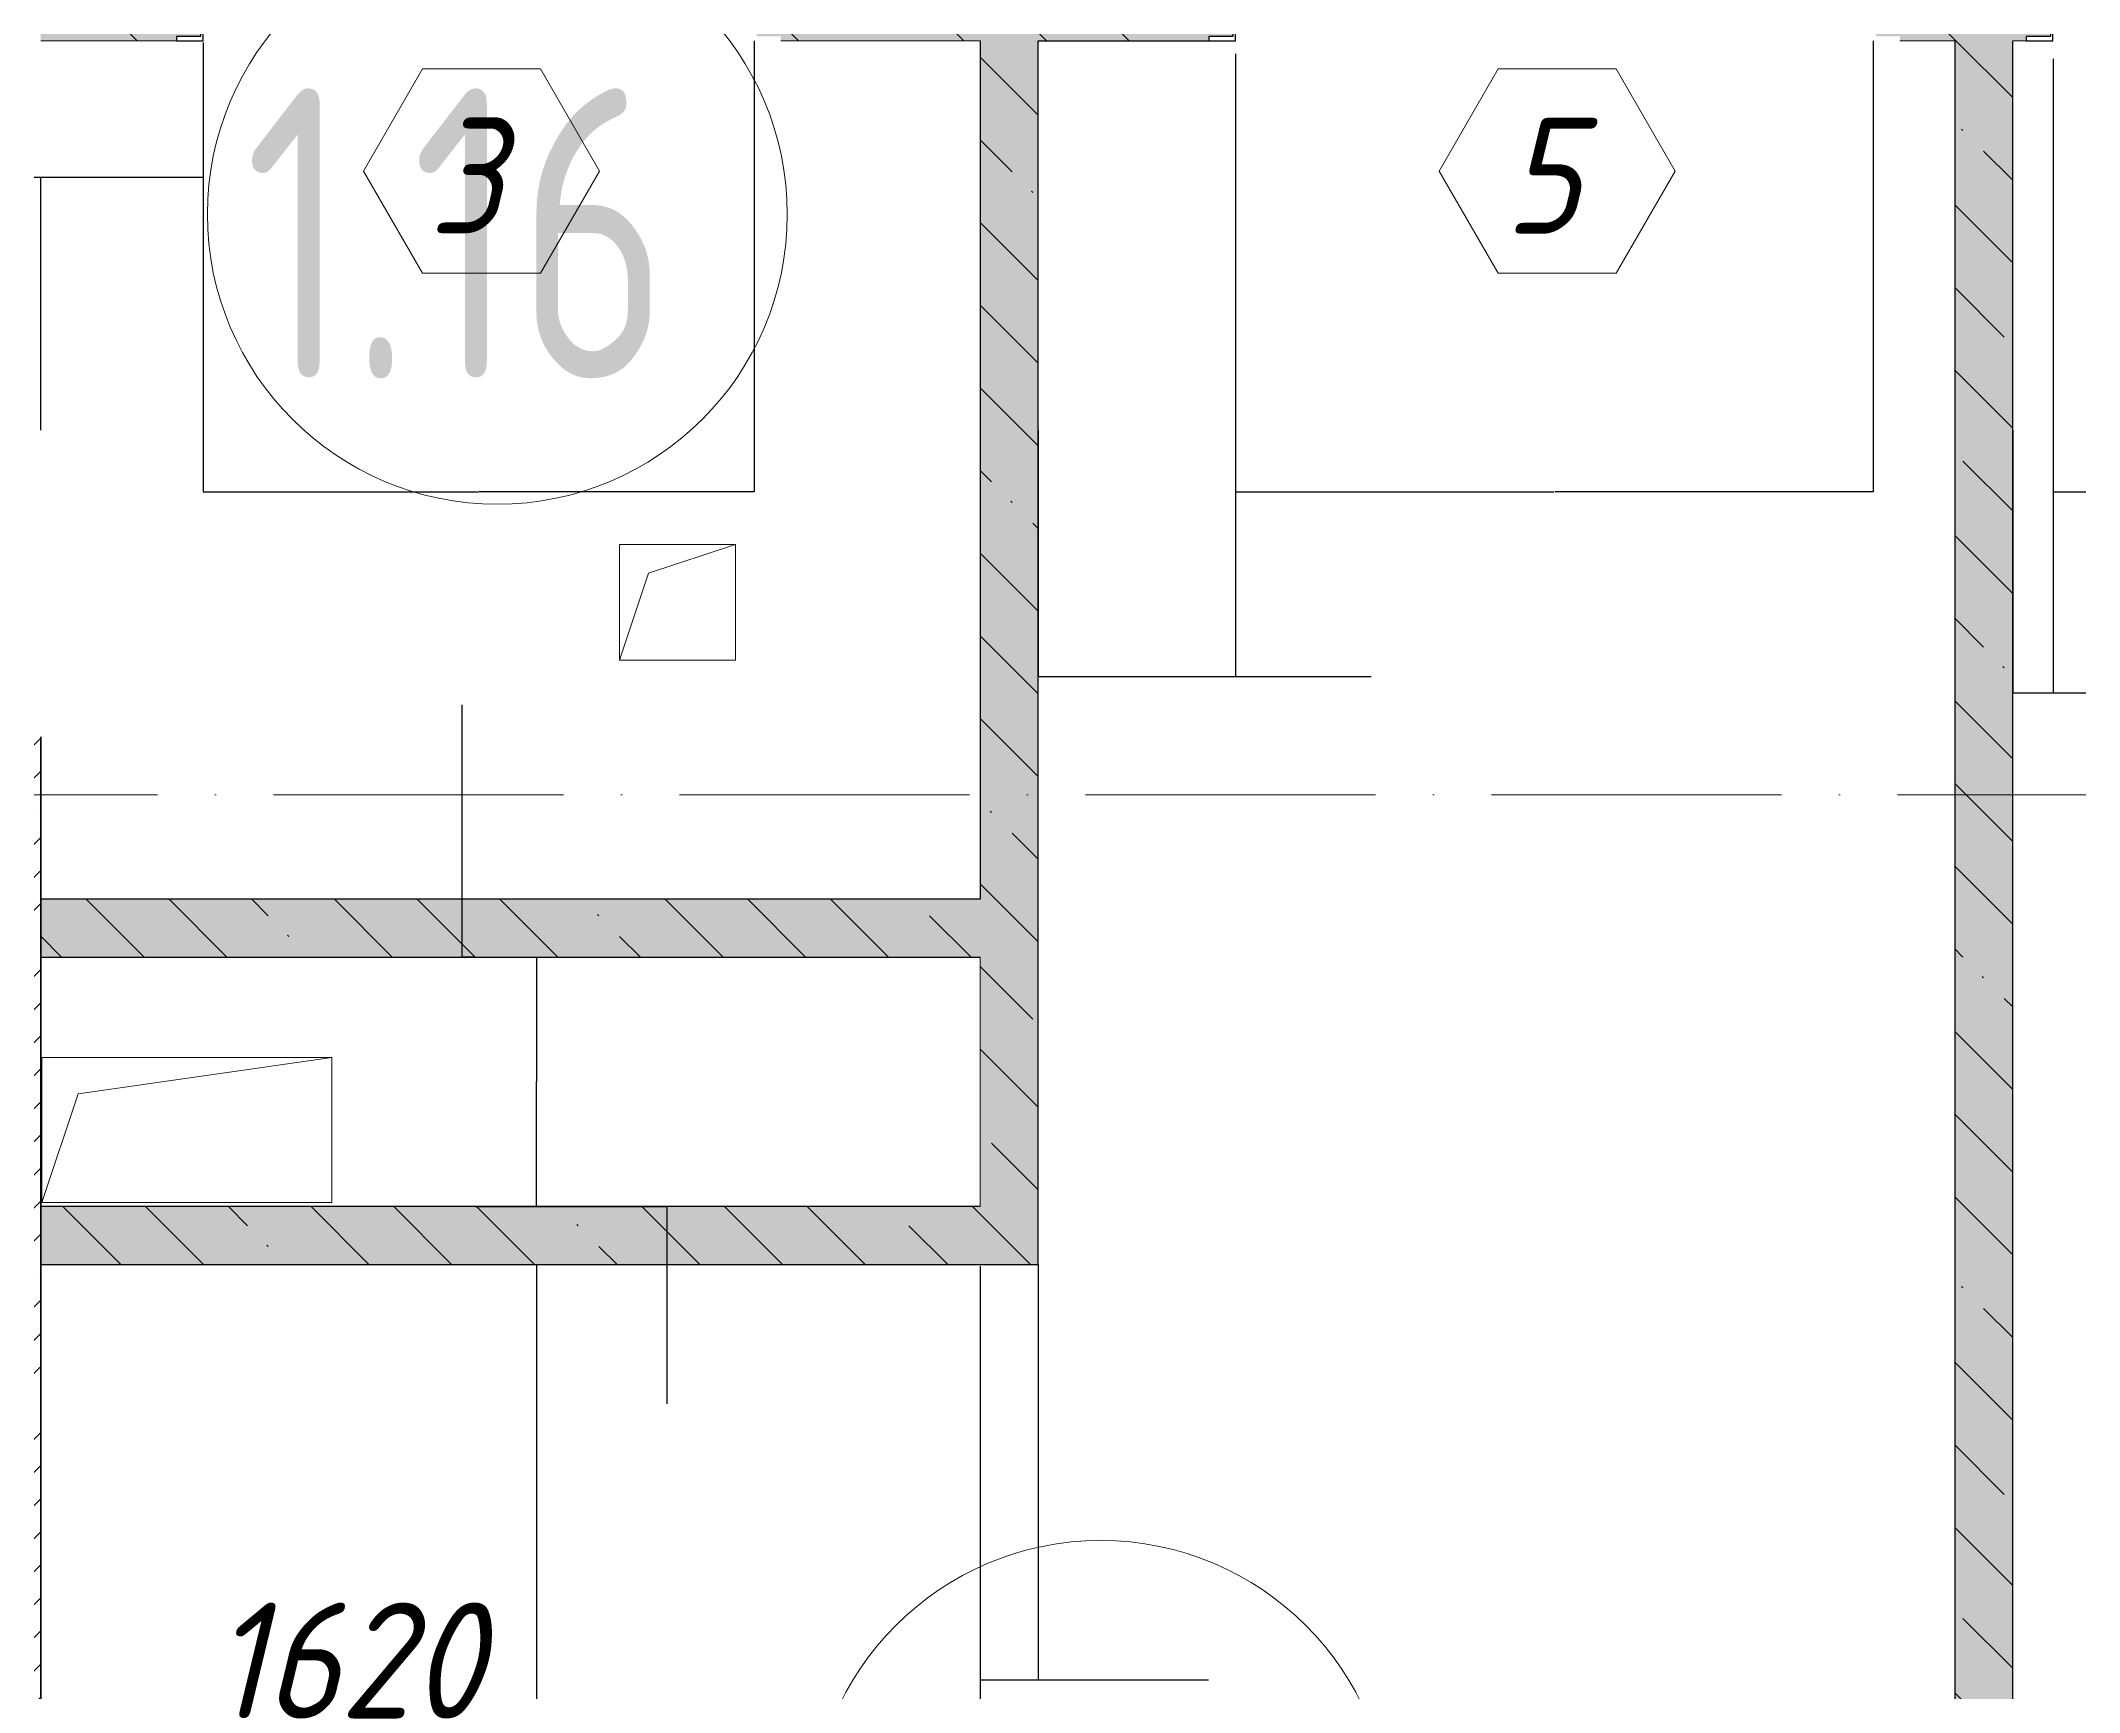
# Model space of a CAD drawing. Header units: millimetres. Extents: x 12986 to 523328, y -9759 to 30092.
# Drawn here: x 137697 to 141212, y 6252 to 9100 of the extents above; entities that cross this region are included whole.
import ezdxf

# ---------------------------------------------------------------- set-up
doc = ezdxf.new("R2010")
doc.units = ezdxf.units.MM
doc.linetypes.add('50_200_ШТРИХ_1Т_ш5_п1_п1_', pattern=[700, 500, -100, 0, -100])
for name, color, linetype, lineweight in [('0) ПГП', 1, 'Continuous', 30), ('4) ПГП красный расчет', 12, 'Continuous', 30), ('A-ANNO-DIMS', 7, 'Continuous', 9), ('A-AREA-IDEN', 7, 'Continuous', 9), ('A-DETL-1', 7, 'Continuous', 50), ('A-DOOR-IDEN', 7, 'Continuous', 9), ('A-FLOR', 7, 'Continuous', 9), ('A-GENM', 7, 'Continuous', 9), ('A-GENM-1', 7, 'Continuous', 25), ('A-WALL-1', 7, 'Continuous', 25), ('A-WALL-6', 18, 'Continuous', 13), ('A-WALL-PATT-1', 7, 'Continuous', 5), ('A-WALL-PATT-4', 250, 'Continuous', 5), ('Оси-2', 7, '50_200_ШТРИХ_1Т_ш5_п1_п1_', 9)]:
    doc.layers.add(name, color=color, linetype=linetype, lineweight=lineweight)
doc.styles.add('ISOCPEUR_I_3', font='isocpeui.ttf', dxfattribs={"width": 0.9, "height": 200})
doc.styles.add('СПДС', font='ГОСТ тип А.ttf', dxfattribs={"width": 0.9})
doc.dimstyles.new('ISO-2_0_0_9К_СРЕДНИЙ_1', dxfattribs={"dimscale": 304.8, "dimtxt": 199.196235, "dimasz": 0.492126, "dimexe": 0.393701, "dimexo": 0, "dimgap": 0, "dimtad": 1, "dimdec": 0, "dimzin": 0, "dimdsep": 46, "dimtxsty": 'ISOCPEUR_I_3', "dimblk1": 'OBLIQUE', "dimblk2": 'OBLIQUE', "dimsah": 1, "dimcen": 0.09, "dimdle": 0.393701, "dimazin": 0, "dimtfac": 1, "dimtdec": 4, "dimtix": 1, "dimtmove": 2, "dimatfit": 3, "dimfxl": 1, "dimtvp": 1, "dimtolj": 1, "dimtzin": 0, "dimarcsym": 2})
doc.dimstyles.get("Standard").update_dxf_attribs({"dimtxt": 0.18, "dimasz": 0.18, "dimexe": 0.18, "dimexo": 0.0625, "dimgap": 0.09, "dimtad": 0, "dimtih": 1, "dimtoh": 1, "dimdec": 4, "dimzin": 0, "dimdsep": 46, "dimtxsty": 'Standard', "dimcen": 0.09, "dimadec": 0, "dimazin": 0, "dimtfac": 1, "dimtdec": 4, "dimtofl": 0, "dimtmove": 0, "dimatfit": 3, "dimfxl": 1, "dimtolj": 1, "dimtzin": 0, "dimarcsym": 0})
pattern_1 = [(45, (61996.89, 0), (-57.02463, 57.02463), []), (45, (62053.92, 0), (-57.02463, 57.02463), [100.806, -20.161, 3.353, -16.808])]
pattern_2 = [(50, (61996.893, 0), (72.873764, -6.37607), [7.62, -83.82]), (355, (61996.89, 0), (-14.09699, 76.422444), [6.096, -67.056]), (100.451, (62002.966, -0.53), (58.776964, 70.04687), [6.476, -71.236]), (46.184, (61996.89, 20.32), (108.43142, -16.81745), [11.43, -125.73]), (96.636, (62005.93, 18.92), (94.961, 98.97089), [9.714, -106.854]), (351.184, (61996.89, 20.32), (94.96227, 98.97018), [9.144, -100.584]), (21, (62007.053, 15.24), (60.64565, -40.906537), [7.62, -83.82]), (326, (62007.05, 15.24), (24.72083, 73.67493), [6.096, -67.056]), (71.451, (62012.11, 11.83), (85.36689, 32.768737), [6.476, -71.236]), (37.5, (61996.893, 0), (1.235525, 33.8224325), [3.353, -62.89, 3.353, -64.719, -67.31]), (37.5, (61996.893, 0), (1.235525, 33.8224325), [-134.315, 3.353, -63.957]), (7.5, (61996.893, 0), (26.728146, 40.07255), [3.353, -35.458, 3.353, -61.366, -25.654]), (7.5, (61996.893, 0), (26.728146, 40.07255), [-103.53, 3.353, -22.301]), (327.5, (61974.236, 0), (54.2363175, -2.292117), [3.353, -22.047, 3.353, -75.895, -105.156]), (327.5, (61974.236, 0), (54.2363175, -2.292117), [-104.648, 3.353, -101.803]), (317.5, (61964.076, 0), (59.25158, 10.17014), [3.353, -29.667, 3.353, -49.276, -74.676]), (317.5, (61964.076, 0), (59.25158, 10.17014), [-85.649, 3.353, -71.323])]
pattern_3 = [(135, (61996.9, 0), (-142.5612, -142.5612), []), (135, (62139.46, 0), (-142.5612, -142.5612), [252.016, -50.403, 3.353, -47.05])]

# ---------------------------------------------------------------- blocks, each defined once
blk = doc.blocks.new('AR_Отверстие прямоугольное _в плите_ - AR_Отверстие прямоугольное _в плите_-V47-АР1_Кладочный план 1 этажа')
at = {"layer": 'A-GENM'}
for p, q in [((250, 125), (-250, 125)), ((-250, 125), (-250, -125)), ((-187.5, 62.5), (250, 125)), ((250, -125), (250, 125)), ((-250, -125), (-187.5, 62.5)), ((-250, -125), (250, -125))]:
    blk.add_line(p, q, dxfattribs=at)
blk = doc.blocks.new('AR_Отверстие прямоугольное _в плите_ - AR_Отверстие прямоугольное _в плите_-V40-АР1_Кладочный план 1 этажа')
at = {"layer": 'A-GENM'}
for p, q in [((100, 100), (-100, 100)), ((-100, 100), (-100, -100)), ((-50, 50), (100, 100)), ((100, -100), (100, 100)), ((-100, -100), (-50, 50)), ((-100, -100), (100, -100))]:
    blk.add_line(p, q, dxfattribs=at)
blk = doc.blocks.new('Фахверк_СКБ_Швеллер - Ф-4_1_100х4010_развернут-25539962-АР1_Кладочный план 1 этажа')
at = {"layer": 'A-GENM-1'}
for p, q in [((171, 50), (125, 50)), ((125, 50), (125, -50)), ((129.5, 42.4), (171, 42.4)), ((129.5, -42.4), (129.5, 42.4)), ((171, 42.4), (171, 50)), ((125, -50), (171, -50)), ((171, -42.4), (129.5, -42.4)), ((171, -50), (171, -42.4))]:
    blk.add_line(p, q, dxfattribs=at)
blk = doc.blocks.new('Фахверк_СКБ_Швеллер - Ф-4_100х4010-25539282-АР1_Кладочный план 1 этажа')
at = {"layer": 'A-GENM-1'}
for p, q in [((171, 50), (125, 50)), ((125, 50), (125, -50)), ((129.5, 42.4), (171, 42.4)), ((129.5, -42.4), (129.5, 42.4)), ((171, 42.4), (171, 50)), ((125, -50), (171, -50)), ((171, -42.4), (129.5, -42.4)), ((171, -50), (171, -42.4))]:
    blk.add_line(p, q, dxfattribs=at)
blk = doc.blocks.new('AAR_СКБ_Марка_Двери_Перемычка и проем - Марка перемычки и проема-25306769-АР1_Кладочный план 1 этажа')
at = {"layer": 'A-DOOR-IDEN'}
for p, q in [((-5, 0), (5, 0)), ((-0.968, -0.984), (-1.986, -2.747)), ((1.067, -0.984), (-0.968, -0.984)), ((2.085, -2.747), (1.067, -0.984)), ((-1.986, -2.747), (-0.968, -4.509)), ((1.067, -4.509), (2.085, -2.747)), ((-0.968, -4.509), (1.067, -4.509))]:
    blk.add_line(p, q, dxfattribs=at)
blk = doc.blocks.new('_Oblique')
at = {"color": 0, "linetype": 'ByBlock', "lineweight": -2}
blk.add_line((-0.5, -0.5), (0.5, 0.5), dxfattribs=at)
blk = doc.blocks.new('DIMBLOCK552-АР1_Кладочный план 1 этажа')
at = {"layer": 'A-ANNO-DIMS', "color": 0, "lineweight": -2, "transparency": 16777216}
for p, q in [((137696.9, 7900), (137696.9, 6025.8)), ((139316.9, 6987), (139316.9, 6025.8)), ((137576.9, 6145.8), (138050.6, 6145.8)), ((139436.9, 6145.8), (138492.9, 6145.8))]:
    blk.add_line(p, q, dxfattribs=at)
at = {"layer": 'Defpoints', "color": 0, "transparency": 16777216}
for p in [(137696.9, 7900), (139316.9, 6987), (139316.9, 6145.8)]:
    blk.add_point(p, dxfattribs=at)
at = {"layer": 'A-ANNO-DIMS', "color": 0, "lineweight": -2, "transparency": 16777216, "xscale": 150, "yscale": 150, "zscale": 150, "rotation": 180}
blk.add_blockref('_Oblique', (137696.9, 6145.8), dxfattribs=at)
at = {"layer": 'A-ANNO-DIMS', "color": 0, "lineweight": -2, "transparency": 16777216, "xscale": 150, "yscale": 150, "zscale": 150}
blk.add_blockref('_Oblique', (139316.9, 6145.8), dxfattribs=at)
at = {"layer": 'A-ANNO-DIMS', "color": 0, "transparency": 16777216, "insert": (137991.3, 6407.1), "char_height": 200, "width": 560.814, "attachment_point": 1, "line_spacing_factor": 1.149209, "style": 'ISOCPEUR_I_3'}
blk.add_mtext('\\A1;1620', dxfattribs=at)
blk = doc.blocks.new('DIMBLOCK553-АР1_Кладочный план 1 этажа')
at = {"layer": 'A-ANNO-DIMS', "color": 0, "lineweight": -2, "transparency": 16777216}
for p, q in [((139316.9, 6986.9), (139316.9, 6273.6)), ((139416.9, 6989.9), (139416.9, 6273.6)), ((139317.1, 6273.8), (139416.7, 6273.8)), ((139416.9, 6273.8), (139710.5, 6273.8))]:
    blk.add_line(p, q, dxfattribs=at)
at = {"layer": 'A-ANNO-DIMS', "color": 0, "transparency": 16777216}
for points in [[(139317.1, 6273.8), (139317.1, 6273.8), (139316.9, 6273.8)], [(139416.7, 6273.8), (139416.7, 6273.8), (139416.9, 6273.8)]]:
    blk.add_solid(points, dxfattribs=at)
at = {"layer": 'Defpoints', "color": 0, "transparency": 16777216}
for p in [(139316.9, 6987), (139416.9, 6990), (139416.9, 6273.8)]:
    blk.add_point(p, dxfattribs=at)
at = {"layer": 'A-ANNO-DIMS', "color": 0, "transparency": 16777216, "insert": (139506.6, 6273.9), "char_height": 0.18, "width": 409.118, "attachment_point": 1, "line_spacing_factor": 1.149209}
blk.add_mtext('\\A1;100.0000', dxfattribs=at)
blk = doc.blocks.new('DIMBLOCK555-АР1_Кладочный план 1 этажа')
at = {"layer": 'A-ANNO-DIMS', "color": 0, "lineweight": -2, "transparency": 16777216}
for p, q in [((137976.9, 9097.3), (137976.9, 8864.7)), ((137696.9, 8864.9), (137177.8, 8864.9)), ((137696.9, 8428.8), (137696.9, 8865.1)), ((137976.7, 8864.9), (137697.1, 8864.9))]:
    blk.add_line(p, q, dxfattribs=at)
at = {"layer": 'A-ANNO-DIMS', "color": 0, "transparency": 16777216}
for points in [[(137697.1, 8864.9), (137697.1, 8864.9), (137696.9, 8864.9)], [(137976.7, 8864.9), (137976.7, 8864.9), (137976.9, 8864.9)]]:
    blk.add_solid(points, dxfattribs=at)
at = {"layer": 'Defpoints', "color": 0, "transparency": 16777216}
for p in [(137976.9, 9097.4), (137976.9, 8864.9), (137696.9, 8428.7)]:
    blk.add_point(p, dxfattribs=at)
at = {"layer": 'A-ANNO-DIMS', "color": 0, "transparency": 16777216, "insert": (136949.6, 8865), "char_height": 0.18, "width": 455.087, "attachment_point": 1, "line_spacing_factor": 1.149209}
blk.add_mtext('\\A1;280.0000', dxfattribs=at)
blk = doc.blocks.new('DIMBLOCK556-АР1_Кладочный план 1 этажа')
at = {"layer": 'A-ANNO-DIMS', "color": 0, "lineweight": -2, "transparency": 16777216}
for p, q in [((137976.9, 9097.3), (137976.9, 8322.5)), ((138926.9, 9100.4), (138926.9, 8322.5)), ((137977.1, 8322.7), (138451.2, 8322.7)), ((138926.7, 8322.7), (138452.5, 8322.7))]:
    blk.add_line(p, q, dxfattribs=at)
at = {"layer": 'A-ANNO-DIMS', "color": 0, "transparency": 16777216}
for points in [[(137977.1, 8322.7), (137977.1, 8322.6), (137976.9, 8322.7)], [(138926.7, 8322.7), (138926.7, 8322.6), (138926.9, 8322.7)]]:
    blk.add_solid(points, dxfattribs=at)
at = {"layer": 'Defpoints', "color": 0, "transparency": 16777216}
for p in [(137976.9, 9097.4), (138926.9, 9100.4), (138926.9, 8322.7)]:
    blk.add_point(p, dxfattribs=at)
at = {"layer": 'A-ANNO-DIMS', "color": 0, "transparency": 16777216, "insert": (138451.9, 8322.7), "char_height": 0.18, "width": 455.087, "attachment_point": 5}
blk.add_mtext('\\A1;950.0000', dxfattribs=at)
blk = doc.blocks.new('DIMBLOCK557-АР1_Кладочный план 1 этажа')
at = {"layer": 'A-ANNO-DIMS', "color": 0, "lineweight": -2, "transparency": 16777216}
for p, q in [((139756.9, 9077.9), (139756.9, 8004)), ((139416.9, 8428.7), (139416.9, 8004)), ((139417.1, 8004.2), (139756.7, 8004.2)), ((139756.9, 8004.2), (139991.2, 8004.2))]:
    blk.add_line(p, q, dxfattribs=at)
at = {"layer": 'A-ANNO-DIMS', "color": 0, "transparency": 16777216}
for points in [[(139417.1, 8004.2), (139417.1, 8004.2), (139416.9, 8004.2)], [(139756.7, 8004.2), (139756.7, 8004.2), (139756.9, 8004.2)]]:
    blk.add_solid(points, dxfattribs=at)
at = {"layer": 'Defpoints', "color": 0, "transparency": 16777216}
for p in [(139756.9, 9078), (139416.9, 8428.7), (139756.9, 8004.2)]:
    blk.add_point(p, dxfattribs=at)
at = {"layer": 'A-ANNO-DIMS', "color": 0, "transparency": 16777216, "insert": (139755.1, 8004.3), "char_height": 0.18, "width": 473.474, "attachment_point": 1, "line_spacing_factor": 1.149209}
blk.add_mtext('\\A1;340.0000', dxfattribs=at)
blk = doc.blocks.new('DIMBLOCK558-АР1_Кладочный план 1 этажа')
at = {"layer": 'A-ANNO-DIMS', "color": 0, "lineweight": -2, "transparency": 16777216}
for p, q in [((139756.9, 9077.9), (139756.9, 8322.5)), ((140856.9, 9100.4), (140856.9, 8322.5)), ((139757.1, 8322.7), (140306.2, 8322.7)), ((140856.7, 8322.7), (140307.6, 8322.7))]:
    blk.add_line(p, q, dxfattribs=at)
at = {"layer": 'A-ANNO-DIMS', "color": 0, "transparency": 16777216}
for points in [[(139757.1, 8322.7), (139757.1, 8322.6), (139756.9, 8322.7)], [(140856.7, 8322.7), (140856.7, 8322.6), (140856.9, 8322.7)]]:
    blk.add_solid(points, dxfattribs=at)
at = {"layer": 'Defpoints', "color": 0, "transparency": 16777216}
for p in [(139756.9, 9078), (140856.9, 9100.4), (140856.9, 8322.7)]:
    blk.add_point(p, dxfattribs=at)
at = {"layer": 'A-ANNO-DIMS', "color": 0, "transparency": 16777216, "insert": (140306.9, 8322.7), "char_height": 0.18, "width": 514.846, "attachment_point": 5}
blk.add_mtext('\\A1;1100.0000', dxfattribs=at)
blk = doc.blocks.new('DIMBLOCK559-АР1_Кладочный план 1 этажа')
at = {"layer": 'A-ANNO-DIMS', "color": 0, "lineweight": -2, "transparency": 16777216}
for p, q in [((141166.9, 9069.1), (141166.9, 7975.8)), ((141097.4, 8428.7), (141097.4, 7975.8)), ((141097.5, 7976), (141166.7, 7976)), ((141166.9, 7976), (141429.9, 7976))]:
    blk.add_line(p, q, dxfattribs=at)
at = {"layer": 'A-ANNO-DIMS', "color": 0, "transparency": 16777216}
for points in [[(141097.5, 7976), (141097.5, 7975.9), (141097.4, 7976)], [(141166.7, 7976), (141166.7, 7975.9), (141166.9, 7976)]]:
    blk.add_solid(points, dxfattribs=at)
at = {"layer": 'Defpoints', "color": 0, "transparency": 16777216}
for p in [(141166.9, 9069.1), (141097.4, 8428.7), (141166.9, 7976)]:
    blk.add_point(p, dxfattribs=at)
at = {"layer": 'A-ANNO-DIMS', "color": 0, "transparency": 16777216, "insert": (141278.8, 7976.1), "char_height": 0.18, "width": 303.391, "attachment_point": 1, "line_spacing_factor": 1.149209}
blk.add_mtext('\\A1;69.5245', dxfattribs=at)
blk = doc.blocks.new('DIMBLOCK560-АР1_Кладочный план 1 этажа')
at = {"layer": 'A-ANNO-DIMS', "color": 0, "lineweight": -2, "transparency": 16777216}
for p, q in [((142266.9, 9100.4), (142266.9, 8322.5)), ((141166.9, 9069.1), (141166.9, 8322.5)), ((141167.1, 8322.7), (141716.2, 8322.7)), ((142266.7, 8322.7), (141717.6, 8322.7))]:
    blk.add_line(p, q, dxfattribs=at)
at = {"layer": 'A-ANNO-DIMS', "color": 0, "transparency": 16777216}
for points in [[(141167.1, 8322.7), (141167.1, 8322.6), (141166.9, 8322.7)], [(142266.7, 8322.7), (142266.7, 8322.6), (142266.9, 8322.7)]]:
    blk.add_solid(points, dxfattribs=at)
at = {"layer": 'Defpoints', "color": 0, "transparency": 16777216}
for p in [(142266.9, 9100.4), (141166.9, 9069.1), (142266.9, 8322.7)]:
    blk.add_point(p, dxfattribs=at)
at = {"layer": 'A-ANNO-DIMS', "color": 0, "transparency": 16777216, "insert": (141716.9, 8322.7), "char_height": 0.18, "width": 514.846, "attachment_point": 5}
blk.add_mtext('\\A1;1100.0000', dxfattribs=at)
blk = doc.blocks.new('DIMBLOCK561-АР1_Кладочный план 1 этажа')
at = {"layer": 'A-ANNO-DIMS', "color": 0, "lineweight": -2, "transparency": 16777216}
for p, q in [((138446, 6990), (138552.2, 6990)), ((138552, 6989.8), (138552, 5520.2)), ((138552, 4050.2), (138552, 5519.8)), ((137977, 4050), (138552.2, 4050))]:
    blk.add_line(p, q, dxfattribs=at)
at = {"layer": 'A-ANNO-DIMS', "color": 0, "transparency": 16777216}
for points in [[(138552, 6989.8), (138552, 6989.8), (138552, 6990)], [(138552, 4050.2), (138552, 4050.2), (138552, 4050)]]:
    blk.add_solid(points, dxfattribs=at)
at = {"layer": 'Defpoints', "color": 0, "transparency": 16777216}
for p in [(138445.9, 6990), (138552, 6990), (137976.9, 4050)]:
    blk.add_point(p, dxfattribs=at)
at = {"layer": 'A-ANNO-DIMS', "color": 0, "transparency": 16777216, "insert": (138552, 5520), "char_height": 0.18, "width": 625.17, "attachment_point": 5}
blk.add_mtext('\\A1;2940.0000', dxfattribs=at)
blk = doc.blocks.new('DIMBLOCK562-АР1_Кладочный план 1 этажа')
at = {"layer": 'A-ANNO-DIMS', "color": 0, "lineweight": -2, "transparency": 16777216}
for p, q in [((138446, 7090), (138776.7, 7090)), ((138776.5, 7089.8), (138776.5, 6990.2)), ((138446, 6990), (138776.7, 6990)), ((138776.5, 6990), (138776.5, 6749.7)), ((138776.5, 6749.7), (138776.3, 6749.7))]:
    blk.add_line(p, q, dxfattribs=at)
at = {"layer": 'A-ANNO-DIMS', "color": 0, "transparency": 16777216}
for points in [[(138776.5, 7089.8), (138776.5, 7089.8), (138776.5, 7090)], [(138776.5, 6990.2), (138776.5, 6990.2), (138776.5, 6990)]]:
    blk.add_solid(points, dxfattribs=at)
at = {"layer": 'Defpoints', "color": 0, "transparency": 16777216}
for p in [(138445.9, 7090), (138776.5, 7090), (138445.9, 6990)]:
    blk.add_point(p, dxfattribs=at)
at = {"layer": 'A-ANNO-DIMS', "color": 0, "transparency": 16777216, "insert": (138776, 6545.1), "char_height": 0.18, "width": 409.118, "attachment_point": 1, "rotation": 90, "line_spacing_factor": 1.149209}
blk.add_mtext('\\A1;100.0000', dxfattribs=at)
blk = doc.blocks.new('DIMBLOCK563-АР1_Кладочный план 1 этажа')
at = {"layer": 'A-ANNO-DIMS', "color": 0, "lineweight": -2, "transparency": 16777216}
for p, q in [((138446, 7520), (138552.2, 7520)), ((138552, 7519.8), (138552, 7305.2)), ((138552, 7090.2), (138552, 7304.8)), ((138446, 7090), (138552.2, 7090))]:
    blk.add_line(p, q, dxfattribs=at)
at = {"layer": 'A-ANNO-DIMS', "color": 0, "transparency": 16777216}
for points in [[(138552, 7519.8), (138552, 7519.8), (138552, 7520)], [(138552, 7090.2), (138552, 7090.2), (138552, 7090)]]:
    blk.add_solid(points, dxfattribs=at)
at = {"layer": 'Defpoints', "color": 0, "transparency": 16777216}
for p in [(138445.9, 7520), (138552, 7520), (138445.9, 7090)]:
    blk.add_point(p, dxfattribs=at)
at = {"layer": 'A-ANNO-DIMS', "color": 0, "transparency": 16777216, "insert": (138552, 7305), "char_height": 0.18, "width": 473.474, "attachment_point": 5}
blk.add_mtext('\\A1;430.0000', dxfattribs=at)
blk = doc.blocks.new('DIMBLOCK564-АР1_Кладочный план 1 этажа')
at = {"layer": 'A-ANNO-DIMS', "color": 0, "lineweight": -2, "transparency": 16777216}
for p, q in [((138423.6, 7620), (138423.6, 7955.3)), ((138423.6, 7955.3), (138423.8, 7955.3)), ((138445.9, 7620), (138423.5, 7620)), ((138423.6, 7520.2), (138423.6, 7619.8)), ((138445.9, 7520), (138423.5, 7520))]:
    blk.add_line(p, q, dxfattribs=at)
at = {"layer": 'A-ANNO-DIMS', "color": 0, "transparency": 16777216}
for points in [[(138423.6, 7619.8), (138423.7, 7619.8), (138423.6, 7620)], [(138423.6, 7520.2), (138423.7, 7520.2), (138423.6, 7520)]]:
    blk.add_solid(points, dxfattribs=at)
at = {"layer": 'Defpoints', "color": 0, "transparency": 16777216}
for p in [(138423.6, 7620), (138445.9, 7620), (138445.9, 7520)]:
    blk.add_point(p, dxfattribs=at)
at = {"layer": 'A-ANNO-DIMS', "color": 0, "transparency": 16777216, "insert": (138423.9, 7750.8), "char_height": 0.18, "width": 409.118, "attachment_point": 1, "rotation": 90, "line_spacing_factor": 1.149209}
blk.add_mtext('\\A1;100.0000', dxfattribs=at)
blk = doc.blocks.new('Марка_Помещения - Номер-25198446-Объем проектирования 1 этажа')
at = {"layer": 'A-AREA-IDEN'}
for start, end in [(360, 180), (180, 360)]:
    blk.add_arc((0, 0), 2.5, start, end, dxfattribs=at)

msp = doc.modelspace()

# ---------------------------------------------------------------- hatches: boundary and pattern name
at = {"layer": '0) ПГП'}
h = msp.add_hatch(dxfattribs=at)
h.set_pattern_fill('FP_16', color=256, style=0, pattern_type=2)
h.set_pattern_definition(pattern_2)
h.paths.add_polyline_path([(143726.89326, 9100.42021), (143826.89326, 9100.42021), (143826.89326, 9200.42021), (142312.89328, 9200.42021), (142312.89328, 9192.82021), (142271.39328, 9192.82021), (142271.39328, 9108.02021), (142312.89328, 9108.02021), (142312.89328, 9100.42021), (142326.10381, 9100.42021)], flags=0)
h.paths.add_polyline_path([(138972.89328, 9100.42021), (139710.89328, 9100.42021), (139710.89328, 9108.02021), (139752.39328, 9108.02021), (139752.39328, 9192.82021), (139710.89328, 9192.82021), (139710.89328, 9200.42021), (138972.89328, 9200.42021), (138972.89328, 9192.82021), (138931.39328, 9192.82021), (138931.39328, 9108.02021), (138972.89328, 9108.02021)], flags=0)
h.paths.add_polyline_path([(137696.89326, 9100.42021), (137930.89328, 9100.42021), (137930.89328, 9108.02021), (137972.39328, 9108.02021), (137972.39328, 9192.82021), (137930.89328, 9192.82021), (137930.89328, 9200.42021), (137702.89326, 9200.42021), (137702.89326, 9181), (137696.89326, 9181), (137696.89326, 9108.02021)], flags=0)
h.paths.add_polyline_path([(141120.89328, 9100.42021), (141120.89328, 9108.02021), (141162.39328, 9108.02021), (141161.60943, 9192.82021), (141120.89328, 9192.82021), (141120.89328, 9200.42021), (140902.89328, 9200.42021), (140902.89328, 9192.82021), (140861.39328, 9192.82021), (140861.39328, 9108.02021), (140902.89328, 9108.02021), (140902.89328, 9100.42021), (141097.36882, 9100.42021)], flags=0)
h = msp.add_hatch(dxfattribs=at)
h.set_pattern_fill('FP_17', color=256, style=0, pattern_type=2)
h.set_pattern_definition(pattern_3)
h.paths.add_polyline_path([(143726.89326, 9100.42021), (143826.89326, 9100.42021), (143826.89326, 9200.42021), (142312.89328, 9200.42021), (142312.89328, 9192.82021), (142271.39328, 9192.82021), (142271.39328, 9108.02021), (142312.89328, 9108.02021), (142312.89328, 9100.42021), (142326.10381, 9100.42021)], flags=0)
h.paths.add_polyline_path([(138972.89328, 9100.42021), (139710.89328, 9100.42021), (139710.89328, 9108.02021), (139752.39328, 9108.02021), (139752.39328, 9192.82021), (139710.89328, 9192.82021), (139710.89328, 9200.42021), (138972.89328, 9200.42021), (138972.89328, 9192.82021), (138931.39328, 9192.82021), (138931.39328, 9108.02021), (138972.89328, 9108.02021)], flags=0)
h.paths.add_polyline_path([(137696.89326, 9100.42021), (137930.89328, 9100.42021), (137930.89328, 9108.02021), (137972.39328, 9108.02021), (137972.39328, 9192.82021), (137930.89328, 9192.82021), (137930.89328, 9200.42021), (137702.89326, 9200.42021), (137702.89326, 9181), (137696.89326, 9181), (137696.89326, 9108.02021)], flags=0)
h.paths.add_polyline_path([(141120.89328, 9100.42021), (141120.89328, 9108.02021), (141162.39328, 9108.02021), (141161.60943, 9192.82021), (141120.89328, 9192.82021), (141120.89328, 9200.42021), (140902.89328, 9200.42021), (140902.89328, 9192.82021), (140861.39328, 9192.82021), (140861.39328, 9108.02021), (140902.89328, 9108.02021), (140902.89328, 9100.42021), (141097.36882, 9100.42021)], flags=0)
h = msp.add_hatch(dxfattribs=at)
h.set_pattern_fill('FP_16', color=256, style=0, pattern_type=2)
h.set_pattern_definition(pattern_2)
h.paths.add_polyline_path([(139416.89328, 7090), (139416.89328, 9100.42021), (139316.89328, 9100.42021), (139316.89328, 7090)], flags=0)
h = msp.add_hatch(dxfattribs=at)
h.set_pattern_fill('FP_16', color=256, style=0, pattern_type=2)
h.set_pattern_definition(pattern_2)
h.paths.add_polyline_path([(140997.36882, 3749.99989), (141097.36882, 3749.99989), (141097.36882, 9100.42021), (140997.36882, 9100.42021), (140997.36882, 4432.17218)], flags=0)
h = msp.add_hatch(dxfattribs=at)
h.set_pattern_fill('FP_17', color=256, style=0, pattern_type=2)
h.set_pattern_definition(pattern_3)
h.paths.add_polyline_path([(140997.36882, 3749.99989), (141097.36882, 3749.99989), (141097.36882, 9100.42021), (140997.36882, 9100.42021), (140997.36882, 4432.17218)], flags=0)
h = msp.add_hatch(dxfattribs=at)
h.set_pattern_fill('FP_16', color=256, style=0, pattern_type=2)
h.set_pattern_definition(pattern_2)
h.paths.add_polyline_path([(139132.43047, 7520), (139316.89328, 7520), (139316.89328, 7620), (137696.89328, 7620), (137696.89328, 7520)], flags=0)
h = msp.add_hatch(dxfattribs=at)
h.set_pattern_fill('FP_16', color=256, style=0, pattern_type=2)
h.set_pattern_definition(pattern_2)
h.paths.add_polyline_path([(139416.89328, 6990), (139416.89328, 7090), (137696.89328, 7090), (137696.89328, 6990), (139132.43047, 6990)], flags=0)
h = msp.add_hatch(dxfattribs=at)
h.set_pattern_fill('FP_17', color=256, style=0, pattern_type=2)
h.set_pattern_definition(pattern_3)
h.paths.add_polyline_path([(139416.89328, 6990), (139416.89328, 7090), (137696.89328, 7090), (137696.89328, 6990), (139132.43047, 6990)], flags=0)
at = {"layer": 'A-WALL-PATT-1'}
h = msp.add_hatch(dxfattribs=at)
h.set_pattern_fill('FP_1', color=256, style=0, pattern_type=2)
h.set_pattern_definition(pattern_1)
h.paths.add_polyline_path([(137696.89328, 7680), (137696.89328, 7900), (135726.89328, 7900), (135726.89328, 7680), (137476.89328, 7680)], flags=0)
h.paths.add_polyline_path([(134276.89328, 7680), (134276.89328, 7900), (134076.89328, 7900), (134076.89328, 7680)], flags=0)
h = msp.add_hatch(dxfattribs=at)
h.set_pattern_fill('FP_1', color=256, style=0, pattern_type=2)
h.set_pattern_definition(pattern_1)
h.paths.add_polyline_path([(137600.16484, 4050), (137696.89328, 4050), (137696.89328, 7680), (137476.89328, 7680), (137476.89328, 4050)], flags=0)
at = {"layer": 'A-WALL-PATT-4'}
h = msp.add_hatch(dxfattribs=at)
h.set_pattern_fill('FP_17', color=256, style=0, pattern_type=2)
h.set_pattern_definition(pattern_3)
h.paths.add_polyline_path([(139416.89328, 7090), (139416.89328, 9100.42021), (139316.89328, 9100.42021), (139316.89328, 7090)], flags=0)
h = msp.add_hatch(dxfattribs=at)
h.set_pattern_fill('FP_17', color=256, style=0, pattern_type=2)
h.set_pattern_definition(pattern_3)
h.paths.add_polyline_path([(139132.43047, 7520), (139316.89328, 7520), (139316.89328, 7620), (137696.89328, 7620), (137696.89328, 7520)], flags=0)

# ---------------------------------------------------------------- linework, layer by layer
at = {"layer": '0) ПГП'}
for p, q in [((139316.89328, 9100.42021), (139316.89328, 7620)), ((139416.89328, 9100.42021), (139710.89328, 9100.42021)), ((140997.36882, 9100.42021), (140997.36882, 3749.99989)), ((139316.89328, 7620), (137696.89328, 7620)), ((137696.89328, 6990), (139416.89328, 6990))]:
    msp.add_line(p, q, dxfattribs=at)
at = {"layer": '4) ПГП красный расчет'}
for p, q in [((139416.89328, 6990), (139416.89328, 9100.42021)), ((141097.36882, 3749.99989), (141097.36882, 9100.42021)), ((137696.89328, 7520), (139316.89328, 7520)), ((139316.89328, 7090), (137696.89328, 7090))]:
    msp.add_line(p, q, dxfattribs=at)
at = {"layer": 'A-DETL-1'}
msp.add_line((137696.89328, 4050), (137696.89328, 7680), dxfattribs=at)
at = {"layer": 'A-FLOR'}
for p, q in [((138694.89328, 8232), (138894.89328, 8232)), ((138694.89328, 8032), (138694.89328, 8232)), ((138894.89328, 8232), (138894.89328, 8032)), ((138894.89328, 8032), (138694.89328, 8032)), ((137698.89328, 7347), (138198.89328, 7347)), ((137698.89328, 7097), (137698.89328, 7347)), ((138198.89328, 7347), (138198.89328, 7097)), ((138198.89328, 7097), (137698.89328, 7097))]:
    msp.add_line(p, q, dxfattribs=at)
at = {"layer": 'A-WALL-1'}
msp.add_line((137696.89328, 7680), (137696.89328, 7900), dxfattribs=at)
at = {"layer": 'A-WALL-6'}
for p, q in [((137696.89326, 9100.42021), (137930.89328, 9100.42021)), ((138972.89328, 9100.42021), (139316.89328, 9100.42021)), ((140902.89328, 9100.42021), (140997.36882, 9100.42021)), ((141097.36882, 9100.42021), (141120.89328, 9100.42021)), ((139316.89328, 7520), (139316.89328, 7090))]:
    msp.add_line(p, q, dxfattribs=at)
at = {"layer": 'Оси-2'}
msp.add_line((57586.89328, 7800), (187948.52131, 7800), dxfattribs=at)

# ---------------------------------------------------------------- block references
at = {"layer": 'A-AREA-IDEN', "xscale": 199.9999999999999, "yscale": 199.9999999999999, "zscale": 199.9999999999999}
for p in [(138484.25946, 8801.26372), (139524.84661, 6014.13349)]:
    msp.add_blockref('Марка_Помещения - Номер-25198446-Объем проектирования 1 этажа', p, dxfattribs=at)
at = {"layer": 'A-DOOR-IDEN', "xscale": 99.99999999999993, "yscale": 99.99999999999993, "zscale": 99.99999999999993}
for p in [(138451.89328, 9150.42021), (140306.89328, 9150.42021)]:
    msp.add_blockref('AAR_СКБ_Марка_Двери_Перемычка и проем - Марка перемычки и проема-25306769-АР1_Кладочный план 1 этажа', p, dxfattribs=at)
at = {"layer": 'A-GENM'}
for name, p in [('AR_Отверстие прямоугольное _в плите_ - AR_Отверстие прямоугольное _в плите_-V40-АР1_Кладочный план 1 этажа', (138794.89328, 8132)), ('AR_Отверстие прямоугольное _в плите_ - AR_Отверстие прямоугольное _в плите_-V47-АР1_Кладочный план 1 этажа', (137948.89328, 7222))]:
    msp.add_blockref(name, p, dxfattribs=at)
at = {"layer": 'A-GENM-1', "rotation": 180}
for name, p in [('Фахверк_СКБ_Швеллер - Ф-4_100х4010-25539282-АР1_Кладочный план 1 этажа', (138101.89328, 9150.42021)), ('Фахверк_СКБ_Швеллер - Ф-4_100х4010-25539282-АР1_Кладочный план 1 этажа', (139881.89328, 9150.42021)), ('Фахверк_СКБ_Швеллер - Ф-4_1_100х4010_развернут-25539962-АР1_Кладочный план 1 этажа', (141291.89328, 9150.42021))]:
    msp.add_blockref(name, p, dxfattribs=at)

# ---------------------------------------------------------------- texts
at = {"layer": 'A-AREA-IDEN', "insert": (138048.19317, 9018.38232), "char_height": 500, "width": 1096.7085, "attachment_point": 1, "style": 'СПДС'}
msp.add_mtext('1.16', dxfattribs=at)
at = {"layer": 'A-DOOR-IDEN', "char_height": 200, "width": 158.734125, "attachment_point": 1, "style": 'ISOCPEUR_I_3'}
for s, insert in [('\\fISOCPEUR|b0|i1|c204|p34|;\\W.9;3', (138365.69476, 8967.77884)), ('\\fISOCPEUR|b0|i1|c204|p34|;\\W.9;5', (140220.69476, 8967.77884))]:
    msp.add_mtext(s, dxfattribs=dict(at, insert=insert))

# ---------------------------------------------------------------- dimensions: what is measured, and where the dimension line sits
at = {"layer": 'A-ANNO-DIMS'}
for base, p1, p2, picture, middle in [((137976.89328, 8864.90365), (137696.89326, 8428.73558), (137976.89328, 9097.37221), 'DIMBLOCK555-АР1_Кладочный план 1 этажа', (137177.11111, 8864.90365)), ((139756.89328, 8004.19644), (139416.89328, 8428.73558), (139756.89328, 9078.00337), 'DIMBLOCK557-АР1_Кладочный план 1 этажа', (139991.79569, 8004.19644)), ((141166.89328, 7975.97235), (141097.36882, 8428.73558), (141166.89328, 9069.14812), 'DIMBLOCK559-АР1_Кладочный план 1 этажа', (141430.48302, 7975.97235)), ((139416.89328, 6273.79572), (139316.89328, 6986.952), (139416.89328, 6990), 'DIMBLOCK553-АР1_Кладочный план 1 этажа', (139711.13119, 6273.79572))]:
    dim = msp.add_linear_dim(base=base, p1=p1, p2=p2, dimstyle='Standard', dxfattribs=at)
    dim.commit()
    dim.dimension.update_dxf_attribs({"geometry": picture, "text_midpoint": middle, "dimtype": 160})
for base, p1, p2, picture, middle in [((138926.89328, 8322.66956), (137976.89328, 9097.37221), (138926.89328, 9100.42021), 'DIMBLOCK556-АР1_Кладочный план 1 этажа', (138451.89328, 8322.66956)), ((140856.89328, 8322.66956), (139756.89328, 9078.00337), (140856.89328, 9100.42021), 'DIMBLOCK558-АР1_Кладочный план 1 этажа', (140306.89328, 8322.66956)), ((142266.89328, 8322.66956), (141166.89328, 9069.14812), (142266.89328, 9100.42021), 'DIMBLOCK560-АР1_Кладочный план 1 этажа', (141716.89328, 8322.66956))]:
    dim = msp.add_linear_dim(base=base, p1=p1, p2=p2, dimstyle='Standard', dxfattribs=at)
    dim.commit()
    dim.dimension.update_dxf_attribs({"geometry": picture, "text_midpoint": middle})
for base, p1, p2, picture, middle in [((138423.63725, 7620), (138445.91905, 7520), (138445.91905, 7620), 'DIMBLOCK564-АР1_Кладочный план 1 этажа', (138424.02725, 7955.34515)), ((138776.50489, 7090), (138445.91905, 6990), (138445.91905, 7090), 'DIMBLOCK562-АР1_Кладочный план 1 этажа', (138776.11489, 6749.66513))]:
    dim = msp.add_linear_dim(base=base, p1=p1, p2=p2, angle=90, dimstyle='Standard', dxfattribs=at)
    dim.commit()
    dim.dimension.update_dxf_attribs({"geometry": picture, "text_midpoint": middle, "dimtype": 160, "text_rotation": 90})
dim = msp.add_linear_dim(base=(139316.89328, 6145.8379), p1=(137696.89326, 7900), p2=(139316.89328, 6986.952), dimstyle='ISO-2_0_0_9К_СРЕДНИЙ_1', override={"dimpost": '<>', "dimfxl": 1859.585087}, dxfattribs=at)
dim.commit()
dim.dimension.update_dxf_attribs({"geometry": 'DIMBLOCK552-АР1_Кладочный план 1 этажа', "text_midpoint": (138271.74925, 6273.79572), "dimtype": 160})
for base, p1, p2, picture, middle in [((138551.98506, 7520), (138445.91905, 7090), (138445.91905, 7520), 'DIMBLOCK563-АР1_Кладочный план 1 этажа', (138551.98506, 7305)), ((138551.98506, 6990), (137976.89331, 4050), (138445.91905, 6990), 'DIMBLOCK561-АР1_Кладочный план 1 этажа', (138551.98506, 5520))]:
    dim = msp.add_linear_dim(base=base, p1=p1, p2=p2, angle=90, dimstyle='Standard', dxfattribs=at)
    dim.commit()
    dim.dimension.update_dxf_attribs({"geometry": picture, "text_midpoint": middle})

doc.saveas('drawing.dxf')
